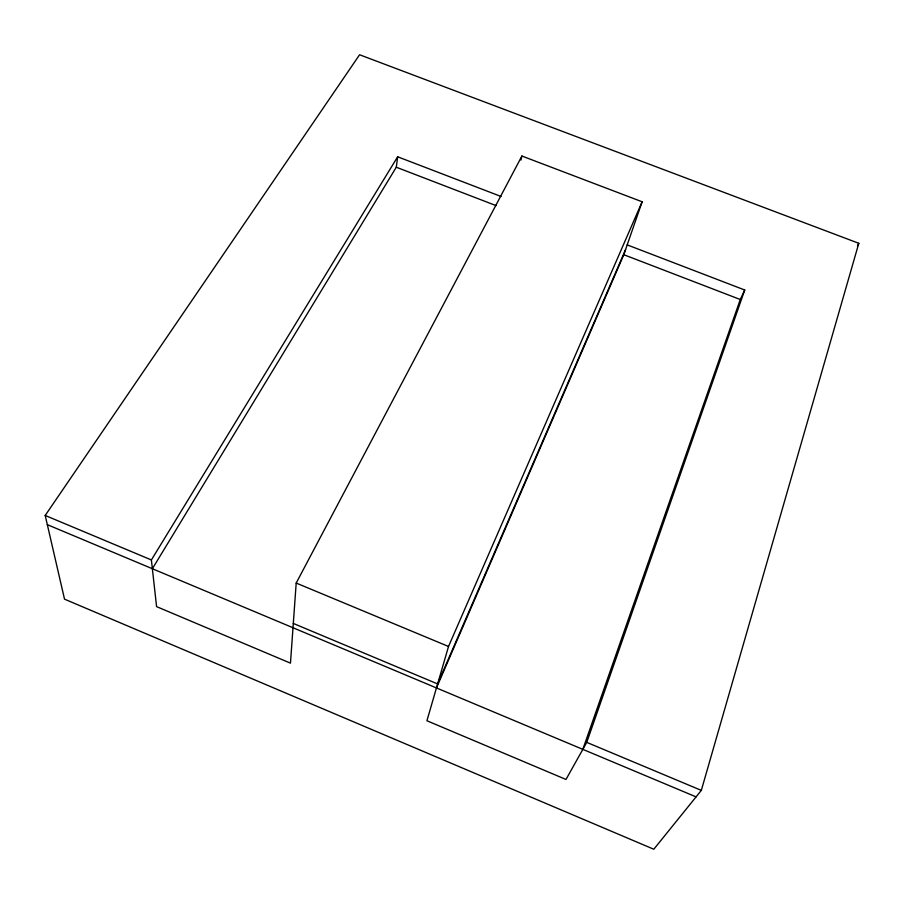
<?xml version="1.0" encoding="UTF-8"?>
<svg xmlns="http://www.w3.org/2000/svg" width="904" height="904" viewBox="0 0 904 904"><rect width="100%" height="100%" fill="white"/><g stroke="black" fill="none" stroke-linecap="round" stroke-linejoin="round"><path stroke-width="1.36" d="M436.462 687.933L623.794 254.713L642.134 201.773L521.902 156.03L296.196 583.057L290.466 663.152L156.584 606.629L151.386 559.949L397.658 156.787L501.042 196.473M152.369 568.729L396.291 167.229L397.658 156.787M520.953 160.064L521.902 156.03M701.323 790.379L858.8 243.3L359.589 54.76L45.2 515.461L64.523 599.16L653.807 849.24L701.323 790.379L586.741 742.365L565.994 779.463L426.914 720.748L448.52 646.473L642.134 201.773M586.741 742.365L744.738 290.003L627.195 244.882M582.831 749.359L740.274 299.506L744.738 290.003M625.591 249.549L437.626 683.932L293.303 623.432M857.489 245.673L858.8 243.3M396.291 167.229L496.025 205.581M623.794 254.713L740.274 299.506M296.196 583.057L448.52 646.473M45.2 515.461L151.386 559.949M47.324 524.659L696.08 796.876"/></g></svg>
